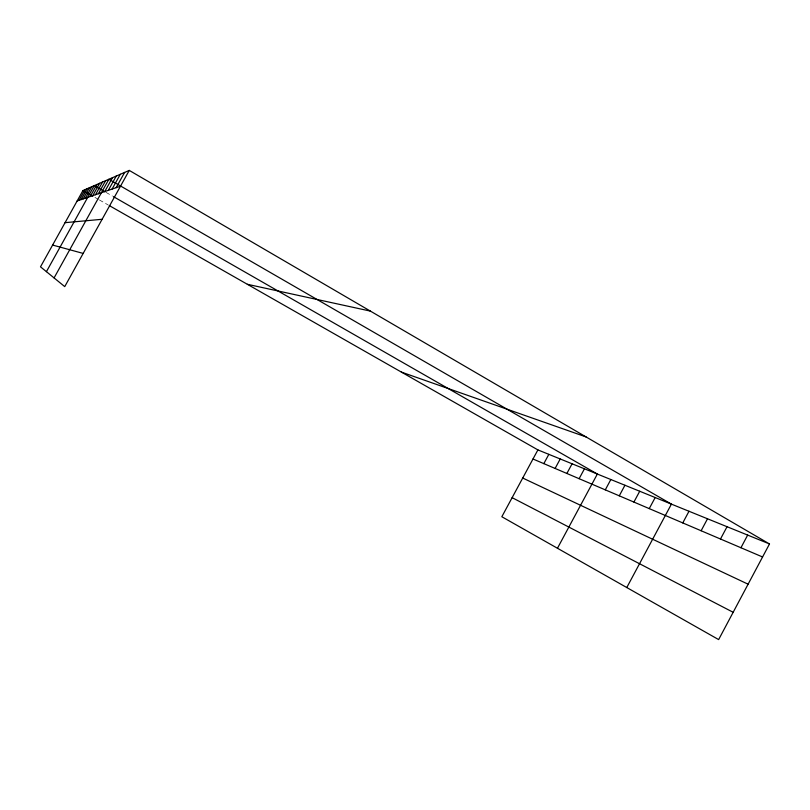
<?xml version="1.0" encoding="UTF-8"?>
<svg xmlns="http://www.w3.org/2000/svg" width="810" height="810" viewBox="0 0 810 810"><rect width="100%" height="100%" fill="white"/><g stroke="black" fill="none" stroke-linecap="round" stroke-linejoin="round"><path stroke-width="0.61" stroke-dasharray="4.05 3.04" d="M94.983 197.438L98.273 199.321M99.377 199.938L108.145 204.94M105.989 192.365L112.398 196.04"/><path stroke-width="1.21" d="M740.937 547.742L747.671 535.086M769.5 543.956L718.642 639.596L501.835 516.74L537.901 449.904L769.5 543.956L129.256 170.404L82.924 190.563L40.5 266.834L64.739 286.618L129.256 170.404M626.778 587.544L671.419 504.124L108.884 179.263L54.078 277.911M682.769 522.916L688.996 511.262M701.126 530.753L707.515 518.775M720.485 539.014L727.046 526.713M605.293 489.858L610.841 479.52M619.275 495.821L624.945 485.251M633.906 502.068L639.718 491.245M649.245 508.619L655.189 497.532M543.824 463.634L548.836 454.339M555.113 468.443L560.216 458.966M566.868 473.465L572.083 463.776M579.13 478.69L584.445 468.808M557.462 548.259L597.355 474.042L113.461 196.648M79.066 200.303L84.979 189.672M81.081 199.614L87.126 188.73M83.187 198.895L89.383 187.748M85.404 198.146L91.753 186.725M46.423 271.664L94.243 185.632L104.925 191.757M90.183 196.516L96.866 184.498M92.765 195.635L99.63 183.293M95.499 194.714L102.546 182.027M98.374 193.732L105.624 180.691M104.763 191.565L112.458 177.714M108.317 190.35L116.245 176.064M112.104 189.064L120.295 174.302M116.144 187.687L124.618 172.419M77.142 200.951L120.477 186.219M65.063 222.669L102.121 219.287M247.354 284.29L370.423 311.111M52.609 245.065L83.167 253.419M401.395 372.094L586.106 436.954M532.99 459.007L762.574 556.976M522.723 478.042L748.096 584.192M512.133 497.664L733.161 612.289M82.924 190.563L92.796 196.192M109.249 205.568L537.901 449.904"/></g></svg>
